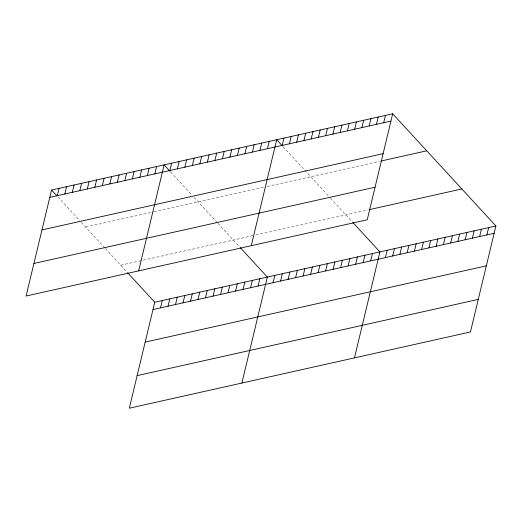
<?xml version="1.0" encoding="UTF-8"?>
<svg xmlns="http://www.w3.org/2000/svg" width="522" height="522" viewBox="0 0 522 522"><rect width="100%" height="100%" fill="white"/><g stroke="black" fill="none" stroke-linecap="round" stroke-linejoin="round"><path stroke-width="0.39" stroke-dasharray="2.61 1.96" d="M85.608 227.063L153.148 211.965M153.899 211.795L264.223 187.137M267.231 186.465L379.624 161.344M120.699 265.202L141.71 260.511M143.211 260.171L254.292 235.344M255.793 235.011L367.599 210.02M283.081 146.656L329.95 197.597M330.498 198.19L352.239 221.824M170.505 171.823L191.796 194.96M193.923 197.27L217.374 222.757M217.922 223.357L239.663 246.984M57.929 196.983L79.749 220.702M81.347 222.437L104.798 247.924M105.346 248.518L127.087 272.145"/><path stroke-width="0.78" d="M51.547 190.041L26.1 296.026L367.24 219.775L392.688 113.789L51.547 190.041L56.865 195.828M57.296 195.678L59.051 188.364M64.8 194.001L66.555 186.687M72.304 192.324L74.059 185.01M79.807 190.647L81.562 183.333M87.311 188.971L89.073 181.656M94.821 187.294L96.577 179.979M102.325 185.61L104.08 178.302M109.829 183.933L111.584 176.619M117.333 182.256L119.088 174.942M124.836 180.579L126.598 173.265M132.347 178.902L134.102 171.588M139.85 177.226L141.606 169.911M147.354 175.549L149.109 168.234M154.858 173.872L156.613 166.557M138.676 270.859L164.123 164.88L169.976 171.242M169.872 170.518L171.627 163.203M177.376 168.841L179.131 161.526M184.879 167.164L186.635 159.849M127.616 272.725L154.76 302.225L129.312 408.211L470.452 331.959L495.9 225.974L392.688 113.789M192.383 165.481L194.138 158.173M160.508 307.863L162.264 300.548M199.893 163.804L201.649 156.489M168.012 306.186L169.767 298.871M207.397 162.127L209.152 154.812M175.516 304.509L177.278 297.194M214.901 160.45L216.656 153.135M183.026 302.832L184.781 295.517M222.405 158.773L224.16 151.458M190.53 301.155L192.285 293.84M229.908 157.096L231.664 149.781M198.034 299.471L199.789 292.163M237.419 155.419L239.174 148.104M205.537 297.794L207.293 290.48M244.922 153.742L246.678 146.428M213.041 296.118L214.803 288.803M252.426 152.065L254.181 144.751M220.552 294.441L222.307 287.126M259.93 150.388L261.685 143.074M228.055 292.764L229.81 285.449M267.434 148.711L269.189 141.397M235.559 291.087L237.314 283.772M251.252 245.699L276.699 139.72L282.552 146.082M243.063 289.41L244.818 282.095M282.193 145.41L283.948 138.095M250.567 287.733L252.328 280.418M289.442 143.791L291.198 136.477M258.077 286.056L259.832 278.741M296.692 142.167L298.447 134.859M241.895 383.044L267.336 277.065L240.192 247.565M303.941 140.548L305.696 133.234M273.084 282.702L274.84 275.388M311.19 138.93L312.946 131.616M280.588 281.019L282.343 273.711M318.44 137.312L320.195 129.998M288.098 279.342L289.854 272.027M325.689 135.687L327.444 128.373M295.602 277.665L297.357 270.35M332.938 134.069L334.693 126.755M303.106 275.988L304.861 268.673M340.187 132.451L341.943 125.136M310.61 274.311L312.365 266.996M347.437 130.826L349.192 123.512M318.113 272.634L319.869 265.32M354.686 129.208L356.441 121.894M325.624 270.957L327.379 263.643M361.929 127.59L363.69 120.275M333.127 269.28L334.883 261.966M369.178 125.965L370.94 118.651M340.631 267.603L342.386 260.289M376.427 124.347L378.189 117.032M348.135 265.926L349.89 258.612M383.677 122.729L385.438 115.414M355.639 264.249L357.394 256.935M363.149 262.573L364.904 255.258M370.653 260.889L372.408 253.581M354.471 357.883L379.912 251.898L352.768 222.398M385.406 257.594L387.161 250.279M392.655 255.976L394.41 248.661M399.904 254.351L401.659 247.036M407.153 252.733L408.909 245.418M414.403 251.115L416.158 243.8M421.652 249.49L423.407 242.175M428.901 247.872L430.657 240.557M436.151 246.253L437.906 238.939M443.4 244.629L445.155 237.321M450.649 243.011L452.404 235.696M457.898 241.392L459.654 234.078M465.148 239.768L466.903 232.46M472.397 238.149L474.152 230.835M479.646 236.531L481.401 229.217M486.896 234.907L488.651 227.599M49.786 197.355L390.926 121.104M41.969 229.915L383.109 153.664M381.073 161.017L426.748 150.812M33.917 263.466L375.057 187.215M369.047 209.694L461.839 188.957M154.76 302.225L495.9 225.974M153.005 309.539L494.145 233.288M145.188 342.099L486.328 265.848M137.129 375.644L478.276 299.4"/></g></svg>
